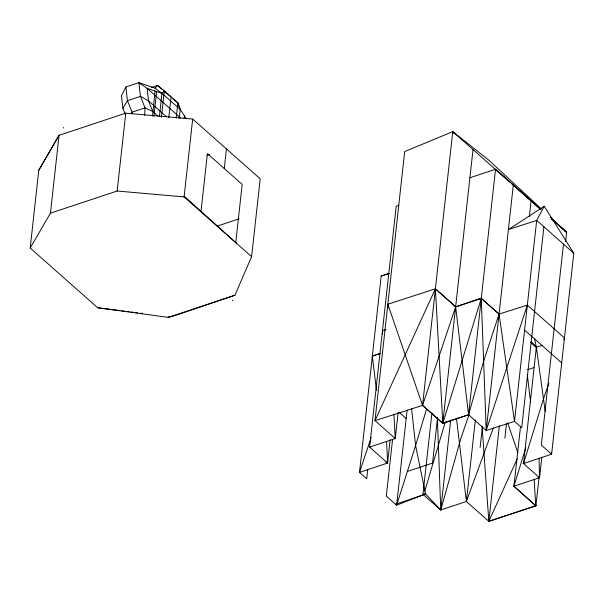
<?xml version="1.0" encoding="UTF-8"?>
<svg xmlns="http://www.w3.org/2000/svg" width="604" height="604" viewBox="0 0 604 604"><rect width="100%" height="100%" fill="white"/><g stroke="black" fill="none" stroke-linecap="round" stroke-linejoin="round"><path stroke-width="0.91" d="M30.2 248.025L38.792 170.162L59.056 135.311L125.753 113.159L192.684 119.056L260.196 178.792L251.604 256.655L234.926 295.228L176.987 314.918L168.229 317.379L97.712 307.761L30.2 248.025L50.457 213.167L59.056 135.205L38.784 170.29M131.966 114.05L132.065 112.178L127.467 100.664L125.904 86.961L138.875 82.657L155.032 88.146L161.97 93.356L180.219 109.4L186.326 118.716M144.65 115.349L145.035 107.874L140.445 96.353L138.875 82.657L147.112 88.297L180.611 117.939M152.54 116.074L155.039 90.993M541.32 208.916L488.9 160.226L452.758 131.642L404.688 151.581L374.986 420.618L422.536 405.405L455.65 306.862L481.29 298.24L468.583 414.774L486.212 430.516L514.502 421.365L521.72 427.753L543.902 226.802M389.021 273.363L381.184 276.036L359.508 472.373L387.594 463.041L390.124 439.72M63.609 128.056L63.684 127.338M50.457 213.167L117.153 191.015L125.753 113.159M153.884 116.572L156.647 91.544M159.426 116.398L161.97 93.356L164.296 90.864L177.863 102.869L180.219 109.4L179.116 118.512M161.389 117.161L164.296 90.864L157.553 85.443L151.498 87.452M168.765 117.84L171.075 96.867L164.93 91.967L166.274 93.152M176.209 117.825L177.863 102.869L173.001 99.041M184.137 118.308L184.416 115.802M168.312 316.655L168.229 317.379L234.926 295.228M251.604 256.655L184.092 196.912L192.684 119.056M236.632 243.404L201.026 211.309L207.398 153.612L242.181 184.394L235.756 242.619M224.273 168.546L226.44 148.924M232.502 300.837L232.578 300.12M386.575 441.539L387.594 463.041L369.61 447.126L396.201 206.221L398.859 205.337M367.753 469.436L366.726 478.761L359.508 472.373L371.181 437.53M392.585 439.229L386.311 496.088L396.617 505.208L425.503 493.838L440.746 509.995L466.379 501.486L493.309 427.942M398.127 412.479L395.25 438.549L369.61 447.126M407.104 410.214L396.617 505.208L415.605 445.578L426.635 408.681M509.451 181.812L452.758 131.642L422.536 405.405L442.792 423.329L468.425 414.82M469.097 414.571L460.822 438.519L440.746 509.995L422.959 494.261L431.958 412.789M437.59 417.319L432.532 463.087L407.587 471.377M563.842 339.727L564.446 337.953L527.337 305.111L499.063 314.065L483.827 360.641L468.583 414.774L442.8 423.223L473.015 149.565M450.675 420.059L440.746 509.995L437.349 417.326M469.904 177.772L495.529 169.256L481.282 298.346L486.212 430.516L527.337 305.111M482.098 426.311L488.825 521.343L535.718 505.842L488.825 521.343L466.379 501.486L475.371 419.976M480.12 447.496L482.437 426.492M486.212 430.516L513.317 184.99M499.372 425.782L488.825 521.343L517.235 458.859M504.876 438.217L506.529 423.276M529.353 216.511L531.097 200.724M534.17 479.682L535.725 505.835L513.921 486.228L520.55 426.228M563.494 244.129L541.305 445.08L551.618 454.2L522.928 463.729M535.907 505.707L539.138 476.654M535.922 505.767L513.921 486.228L539.553 477.719L541.833 457.092M565.623 241.562L566.658 232.193L551.618 218.882M544.249 206.281L536.692 220.415L508.394 229.565L544.249 206.281L573.8 253.25L551.618 454.2L551.339 452.336M523.993 461.728L523.525 463.532L539.553 477.719L539.055 458.043M445.352 421.849L424.733 491.279M513.921 486.228L525.737 447.911M452.268 303.842L455.65 306.862L468.583 414.774M548.885 383.193L543.389 399.161L523.525 463.532L536.36 347.277L534.397 338.112M455.665 306.719L435.409 288.795L374.986 420.618L395.25 438.549L393.906 414.299M125.904 86.961L121.48 95.779L122.922 108.388L125.194 114.088M122.922 108.388L127.467 100.664L140.445 96.353L148.546 100.898L166.402 116.7M130.97 113.688L132.065 112.178L145.035 107.874L152.774 111.498L158.067 116.179M155.032 88.146L157.553 85.443L162.25 89.596M411.573 408.455L415.605 445.578L425.503 493.838L423.661 494.88L395.567 504.212M477.205 299.705L481.29 298.24M376.466 390.32L372.343 356.133L380.188 353.4M206.915 155.409L209.58 154.526M217.198 226.107L239.139 218.822M386.001 329.505L382.468 330.675L382.581 334.45M372.343 356.133L380.241 353.506M542.505 345.239L536.36 347.277L530.78 342.309M527.639 369.686L533.83 367.625M388.04 307.972L387.836 304.242L435.409 288.795L455.65 306.862L481.282 298.346L499.063 314.065L514.502 421.365L536.692 220.415L573.8 253.25M381.184 276.036L389.225 273.476M422.959 494.261L425.503 493.838M117.153 191.015L184.092 196.912M97.682 307.761L119.985 310.569M121.842 310.803L124.635 311.158M126.493 311.392L129.279 311.739M131.136 311.974L132.993 312.208M135.787 312.562L137.644 312.789M140.43 313.144L142.287 313.378M161.97 93.356L147.112 88.297L148.546 100.898L152.774 111.498M565.019 231.272L566.658 232.193L551.988 219.244M385.344 461.66L387.594 463.041M442.8 423.223L422.536 405.405L387.836 304.242M540.806 209.377L495.529 169.256L496.541 170.841M495.529 169.256L540.671 209.195M512.23 184.265L515.001 186.719M516.39 187.95L540.671 209.437M551.709 219.199L562.709 228.931M564.77 230.758L566.152 231.974L550.289 217.244M524.582 330.063L561.697 362.906M499.07 314.08L481.282 298.346L442.792 423.329L435.409 288.795M138.875 82.657L140.234 83.858M399.312 412.441L406.19 418.527M184.167 196.194L201.026 211.309M531.022 342.068L536.36 347.277L545.201 411.294M531.241 341.856L536.36 347.277L536.45 351.037M452.758 131.642L453.649 133.288M180.219 109.4L177.863 102.869M507.662 422.808L517.885 452.789M535.333 503.947L535.929 505.699M527.307 374.623L530.622 402.483M539.334 475.861L539.553 477.719M456.458 418.127L466.379 501.486"/></g></svg>
